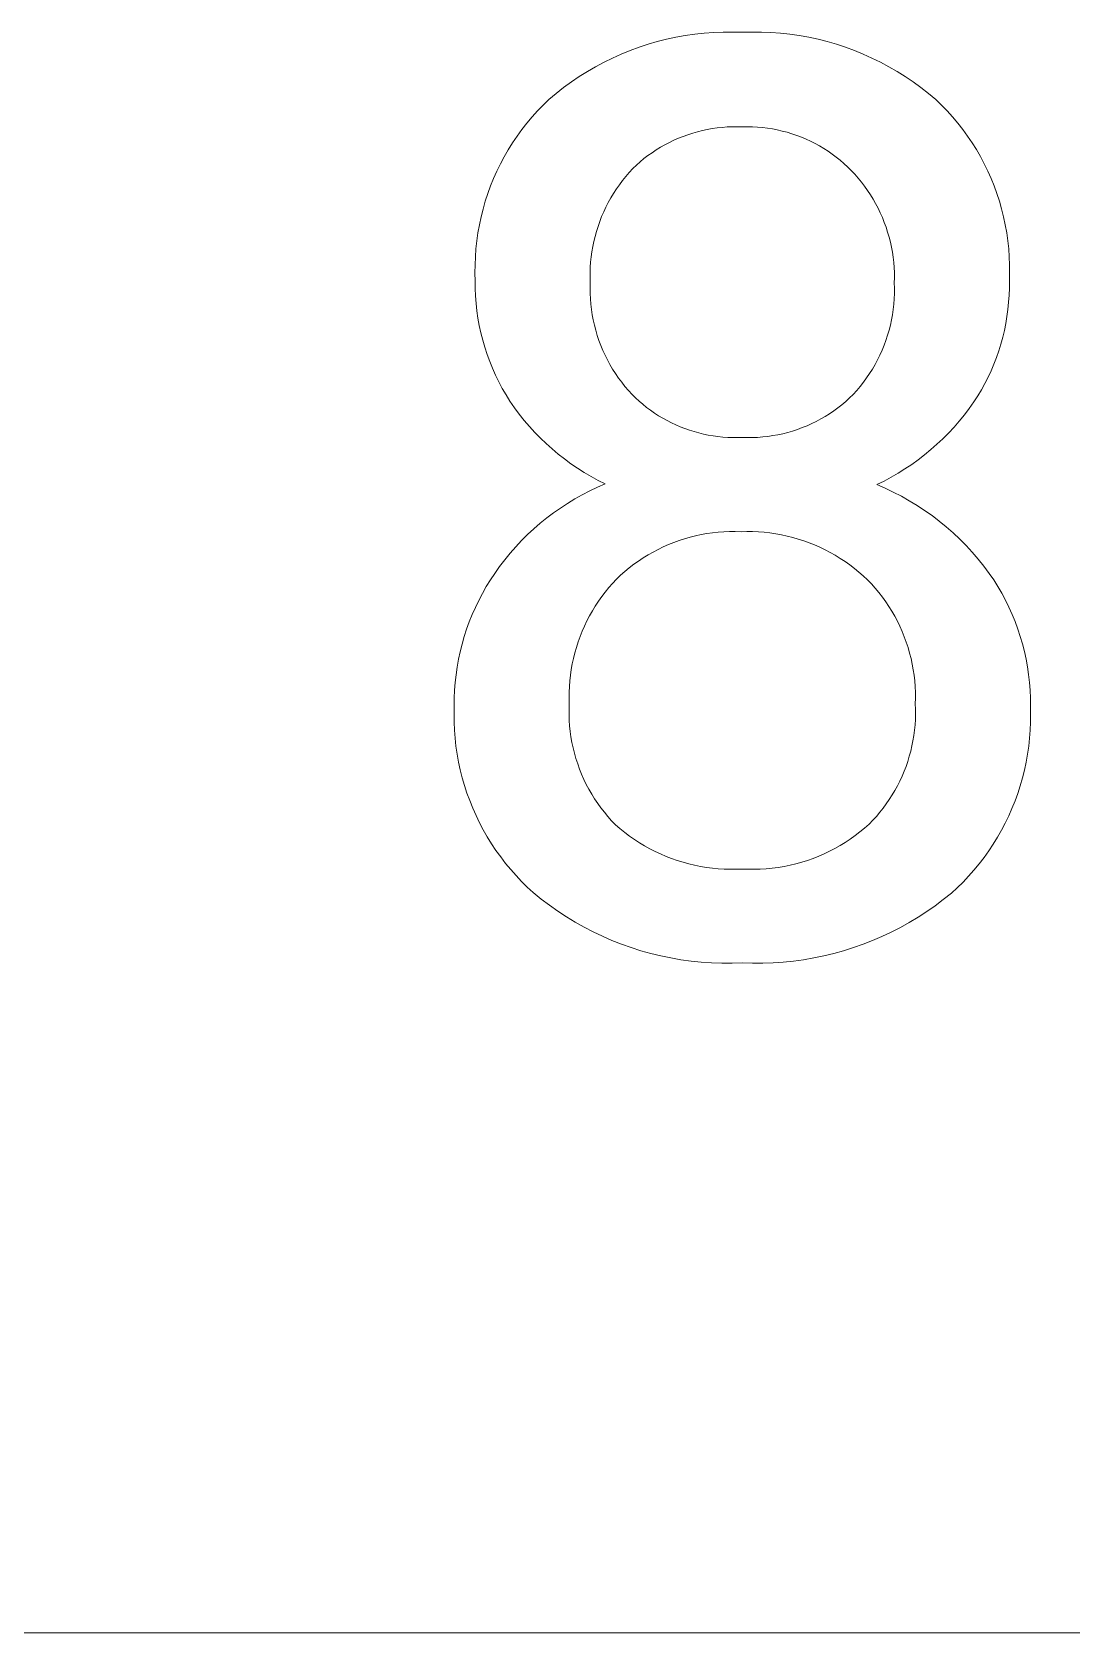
# Model space of a CAD drawing. Header units: millimetres. Extents: x -987 to 2591, y -102 to 2398.
# Drawn here: x 1986.8 to 2025.7, y 98.2 to 158.1 of the extents above; entities that cross this region are included whole.
import ezdxf

# ---------------------------------------------------------------- set-up
doc = ezdxf.new("R2010")
doc.units = ezdxf.units.MM
doc.header["$MEASUREMENT"] = 0
doc.layers.add('Domyślny', color=7, linetype='Continuous', true_color=0x000000)

msp = doc.modelspace()

# ---------------------------------------------------------------- linework, layer by layer
at = {"layer": 'Domyślny', "color": 18, "lineweight": 15, "true_color": 0x000000}
for p, q in [((2009.192, 157.389), (2009.527, 157.512)), ((2009.527, 157.512), (2009.865, 157.623)), ((2009.865, 157.623), (2010.208, 157.723)), ((2010.208, 157.723), (2010.554, 157.81)), ((2010.554, 157.81), (2010.902, 157.886)), ((2010.902, 157.886), (2011.253, 157.949)), ((2011.253, 157.949), (2011.606, 158)), ((2011.606, 158), (2011.96, 158.039)), ((2011.96, 158.039), (2012.316, 158.065)), ((2012.316, 158.065), (2012.672, 158.079)), ((2012.672, 158.079), (2013.029, 158.081)), ((2013.029, 158.081), (2013.385, 158.071)), ((2013.385, 158.071), (2013.742, 158.081)), ((2013.742, 158.081), (2014.098, 158.079)), ((2014.098, 158.079), (2014.454, 158.065)), ((2014.454, 158.065), (2014.81, 158.038)), ((2014.81, 158.038), (2015.164, 157.999)), ((2015.164, 157.999), (2015.517, 157.948)), ((2015.517, 157.948), (2015.868, 157.884)), ((2015.868, 157.884), (2016.216, 157.809)), ((2016.216, 157.809), (2016.562, 157.721)), ((2016.562, 157.721), (2016.904, 157.622)), ((2016.904, 157.622), (2017.243, 157.511)), ((2017.243, 157.511), (2017.578, 157.388)), ((2007.902, 156.784), (2008.216, 156.952)), ((2008.216, 156.952), (2008.536, 157.109)), ((2008.536, 157.109), (2008.862, 157.255)), ((2008.862, 157.255), (2009.192, 157.389)), ((2017.578, 157.388), (2017.908, 157.253)), ((2017.908, 157.253), (2018.234, 157.108)), ((2018.234, 157.108), (2018.554, 156.951)), ((2018.554, 156.951), (2018.868, 156.783)), ((2006.996, 156.216), (2007.291, 156.416)), ((2007.291, 156.416), (2007.593, 156.605)), ((2007.593, 156.605), (2007.902, 156.784)), ((2018.868, 156.783), (2019.177, 156.604)), ((2019.177, 156.604), (2019.479, 156.415)), ((2019.479, 156.415), (2019.774, 156.215)), ((2006.154, 155.557), (2006.427, 155.786)), ((2006.427, 155.786), (2006.707, 156.006)), ((2006.707, 156.006), (2006.996, 156.216)), ((2019.774, 156.215), (2020.063, 156.006)), ((2020.063, 156.006), (2020.344, 155.786)), ((2020.344, 155.786), (2020.617, 155.557)), ((2005.525, 154.903), (2005.727, 155.128)), ((2005.727, 155.128), (2005.937, 155.346)), ((2005.937, 155.346), (2006.154, 155.557)), ((2020.617, 155.557), (2020.834, 155.347)), ((2020.834, 155.347), (2021.044, 155.129)), ((2021.044, 155.129), (2021.247, 154.904)), ((2005.145, 154.433), (2005.331, 154.671)), ((2005.331, 154.671), (2005.525, 154.903)), ((2012.634, 154.514), (2012.448, 154.494)), ((2012.822, 154.529), (2012.634, 154.514)), ((2013.009, 154.536), (2012.822, 154.529)), ((2013.197, 154.537), (2013.009, 154.536)), ((2013.385, 154.532), (2013.197, 154.537)), ((2013.573, 154.536), (2013.385, 154.532)), ((2013.762, 154.532), (2013.573, 154.536)), ((2013.95, 154.523), (2013.762, 154.532)), ((2014.137, 154.506), (2013.95, 154.523)), ((2014.324, 154.484), (2014.137, 154.506)), ((2021.247, 154.904), (2021.441, 154.672)), ((2021.441, 154.672), (2021.627, 154.434)), ((2004.638, 153.68), (2004.799, 153.937)), ((2004.799, 153.937), (2004.968, 154.188)), ((2004.968, 154.188), (2005.145, 154.433)), ((2010.659, 153.949), (2010.492, 153.862)), ((2010.828, 154.031), (2010.659, 153.949)), ((2011, 154.106), (2010.828, 154.031)), ((2011.174, 154.176), (2011, 154.106)), ((2011.351, 154.24), (2011.174, 154.176)), ((2011.53, 154.298), (2011.351, 154.24)), ((2011.711, 154.35), (2011.53, 154.298)), ((2011.893, 154.395), (2011.711, 154.35)), ((2012.077, 154.434), (2011.893, 154.395)), ((2012.262, 154.467), (2012.077, 154.434)), ((2012.448, 154.494), (2012.262, 154.467)), ((2014.51, 154.454), (2014.324, 154.484)), ((2014.695, 154.419), (2014.51, 154.454)), ((2014.878, 154.377), (2014.695, 154.419)), ((2015.06, 154.329), (2014.878, 154.377)), ((2015.241, 154.274), (2015.06, 154.329)), ((2015.419, 154.213), (2015.241, 154.274)), ((2015.595, 154.146), (2015.419, 154.213)), ((2015.768, 154.073), (2015.595, 154.146)), ((2015.939, 153.994), (2015.768, 154.073)), ((2016.107, 153.909), (2015.939, 153.994)), ((2016.272, 153.819), (2016.107, 153.909)), ((2021.627, 154.434), (2021.805, 154.189)), ((2021.805, 154.189), (2021.975, 153.938)), ((2021.975, 153.938), (2022.135, 153.682)), ((2004.345, 153.151), (2004.487, 153.418)), ((2004.487, 153.418), (2004.638, 153.68)), ((2009.71, 153.344), (2009.565, 153.224)), ((2009.859, 153.458), (2009.71, 153.344)), ((2010.012, 153.567), (2009.859, 153.458)), ((2010.169, 153.67), (2010.012, 153.567)), ((2010.329, 153.769), (2010.169, 153.67)), ((2010.492, 153.862), (2010.329, 153.769)), ((2016.434, 153.722), (2016.272, 153.819)), ((2016.592, 153.62), (2016.434, 153.722)), ((2016.747, 153.513), (2016.592, 153.62)), ((2016.898, 153.401), (2016.747, 153.513)), ((2017.045, 153.283), (2016.898, 153.401)), ((2022.135, 153.682), (2022.286, 153.42)), ((2022.286, 153.42), (2022.429, 153.153)), ((2004.089, 152.603), (2004.213, 152.88)), ((2004.213, 152.88), (2004.345, 153.151)), ((2009.155, 152.828), (2009.028, 152.679)), ((2009.287, 152.972), (2009.155, 152.828)), ((2009.424, 153.1), (2009.287, 152.972)), ((2009.565, 153.224), (2009.424, 153.1)), ((2017.187, 153.16), (2017.045, 153.283)), ((2017.326, 153.032), (2017.187, 153.16)), ((2017.46, 152.9), (2017.326, 153.032)), ((2017.591, 152.759), (2017.46, 152.9)), ((2017.718, 152.614), (2017.591, 152.759)), ((2022.429, 153.153), (2022.561, 152.881)), ((2022.561, 152.881), (2022.685, 152.605)), ((2003.872, 152.039), (2003.976, 152.323)), ((2003.976, 152.323), (2004.089, 152.603)), ((2008.677, 152.21), (2008.571, 152.046)), ((2008.789, 152.37), (2008.677, 152.21)), ((2008.906, 152.527), (2008.789, 152.37)), ((2009.028, 152.679), (2008.906, 152.527)), ((2017.84, 152.465), (2017.718, 152.614)), ((2017.957, 152.311), (2017.84, 152.465)), ((2018.069, 152.154), (2017.957, 152.311)), ((2018.175, 151.993), (2018.069, 152.154)), ((2022.685, 152.605), (2022.798, 152.325)), ((2022.798, 152.325), (2022.902, 152.041)), ((2003.694, 151.461), (2003.778, 151.752)), ((2003.778, 151.752), (2003.872, 152.039)), ((2008.287, 151.534), (2008.204, 151.357)), ((2008.376, 151.708), (2008.287, 151.534)), ((2008.471, 151.879), (2008.376, 151.708)), ((2008.571, 152.046), (2008.471, 151.879)), ((2018.276, 151.829), (2018.175, 151.993)), ((2018.371, 151.661), (2018.276, 151.829)), ((2018.461, 151.491), (2018.371, 151.661)), ((2022.902, 152.041), (2022.996, 151.753)), ((2022.996, 151.753), (2023.08, 151.462)), ((2003.557, 150.872), (2003.62, 151.168)), ((2003.62, 151.168), (2003.694, 151.461)), ((2008.056, 150.996), (2007.991, 150.811)), ((2008.127, 151.178), (2008.056, 150.996)), ((2008.204, 151.357), (2008.127, 151.178)), ((2018.544, 151.317), (2018.461, 151.491)), ((2018.622, 151.141), (2018.544, 151.317)), ((2018.694, 150.962), (2018.622, 151.141)), ((2018.76, 150.781), (2018.694, 150.962)), ((2023.08, 151.462), (2023.153, 151.169)), ((2023.153, 151.169), (2023.217, 150.873)), ((2003.46, 150.275), (2003.503, 150.575)), ((2003.503, 150.575), (2003.557, 150.872)), ((2007.88, 150.437), (2007.835, 150.247)), ((2007.933, 150.625), (2007.88, 150.437)), ((2007.991, 150.811), (2007.933, 150.625)), ((2018.82, 150.597), (2018.76, 150.781)), ((2018.873, 150.412), (2018.82, 150.597)), ((2018.92, 150.225), (2018.873, 150.412)), ((2023.217, 150.873), (2023.27, 150.575)), ((2023.27, 150.575), (2023.313, 150.276)), ((2003.405, 149.673), (2003.428, 149.975)), ((2003.428, 149.975), (2003.46, 150.275)), ((2007.762, 149.863), (2007.736, 149.669)), ((2007.795, 150.056), (2007.762, 149.863)), ((2007.835, 150.247), (2007.795, 150.056)), ((2018.961, 150.037), (2018.92, 150.225)), ((2018.996, 149.847), (2018.961, 150.037)), ((2019.024, 149.656), (2018.996, 149.847)), ((2023.313, 150.276), (2023.345, 149.975)), ((2023.345, 149.975), (2023.367, 149.673)), ((2003.392, 149.068), (2003.394, 149.371)), ((2003.394, 149.371), (2003.405, 149.673)), ((2007.703, 149.28), (2007.696, 149.085)), ((2007.716, 149.475), (2007.703, 149.28)), ((2007.736, 149.669), (2007.716, 149.475)), ((2019.046, 149.465), (2019.024, 149.656)), ((2019.061, 149.273), (2019.046, 149.465)), ((2019.07, 149.08), (2019.061, 149.273)), ((2023.367, 149.673), (2023.378, 149.371)), ((2023.378, 149.371), (2023.379, 149.068)), ((2003.401, 148.766), (2003.392, 149.068)), ((2003.403, 148.487), (2003.401, 148.766)), ((2007.696, 149.085), (2007.696, 148.89)), ((2007.696, 148.89), (2007.702, 148.695)), ((2007.702, 148.695), (2007.697, 148.496)), ((2019.068, 148.695), (2019.072, 148.887)), ((2019.073, 148.496), (2019.068, 148.695)), ((2019.072, 148.887), (2019.07, 149.08)), ((2023.379, 149.068), (2023.369, 148.766)), ((2023.369, 148.766), (2023.369, 148.501)), ((2003.414, 148.208), (2003.403, 148.487)), ((2003.434, 147.93), (2003.414, 148.208)), ((2003.464, 147.653), (2003.434, 147.93)), ((2007.697, 148.496), (2007.699, 148.297)), ((2007.699, 148.297), (2007.708, 148.098)), ((2007.708, 148.098), (2007.724, 147.9)), ((2019.049, 147.902), (2019.064, 148.1)), ((2019.064, 148.1), (2019.072, 148.298)), ((2019.072, 148.298), (2019.073, 148.496)), ((2023.342, 147.971), (2023.315, 147.707)), ((2023.359, 148.235), (2023.342, 147.971)), ((2023.369, 148.501), (2023.359, 148.235)), ((2003.504, 147.376), (2003.464, 147.653)), ((2003.554, 147.102), (2003.504, 147.376)), ((2007.724, 147.9), (2007.746, 147.702)), ((2007.746, 147.702), (2007.776, 147.506)), ((2007.776, 147.506), (2007.812, 147.31)), ((2018.962, 147.313), (2018.998, 147.508)), ((2018.998, 147.508), (2019.027, 147.705)), ((2019.027, 147.705), (2019.049, 147.902)), ((2023.279, 147.444), (2023.235, 147.182)), ((2023.315, 147.707), (2023.279, 147.444)), ((2003.612, 146.829), (2003.554, 147.102)), ((2003.68, 146.558), (2003.612, 146.829)), ((2007.812, 147.31), (2007.855, 147.116)), ((2007.855, 147.116), (2007.905, 146.924)), ((2007.905, 146.924), (2007.962, 146.733)), ((2007.962, 146.733), (2008.025, 146.544)), ((2018.753, 146.548), (2018.816, 146.737)), ((2018.816, 146.737), (2018.871, 146.927)), ((2018.871, 146.927), (2018.92, 147.119)), ((2018.92, 147.119), (2018.962, 147.313)), ((2023.182, 146.922), (2023.12, 146.664)), ((2023.235, 147.182), (2023.182, 146.922)), ((2003.758, 146.29), (2003.68, 146.558)), ((2003.845, 146.025), (2003.758, 146.29)), ((2008.025, 146.544), (2008.094, 146.358)), ((2008.094, 146.358), (2008.171, 146.174)), ((2008.171, 146.174), (2008.253, 145.994)), ((2018.528, 145.997), (2018.61, 146.178)), ((2018.61, 146.178), (2018.685, 146.362)), ((2018.685, 146.362), (2018.753, 146.548)), ((2022.971, 146.155), (2022.884, 145.904)), ((2023.05, 146.408), (2022.971, 146.155)), ((2023.12, 146.664), (2023.05, 146.408)), ((2003.941, 145.763), (2003.845, 146.025)), ((2004.045, 145.505), (2003.941, 145.763)), ((2008.253, 145.994), (2008.342, 145.816)), ((2008.342, 145.816), (2008.437, 145.641)), ((2008.437, 145.641), (2008.538, 145.47)), ((2018.248, 145.473), (2018.347, 145.644)), ((2018.347, 145.644), (2018.441, 145.819)), ((2018.441, 145.819), (2018.528, 145.997)), ((2022.788, 145.657), (2022.684, 145.412)), ((2022.884, 145.904), (2022.788, 145.657)), ((2004.159, 145.25), (2004.045, 145.505)), ((2004.282, 144.999), (2004.159, 145.25)), ((2004.413, 144.753), (2004.282, 144.999)), ((2008.538, 145.47), (2008.645, 145.302)), ((2008.645, 145.302), (2008.757, 145.138)), ((2008.757, 145.138), (2008.876, 144.978)), ((2008.876, 144.978), (2009, 144.823)), ((2017.792, 144.824), (2017.914, 144.98)), ((2017.914, 144.98), (2018.031, 145.14)), ((2018.031, 145.14), (2018.142, 145.305)), ((2018.142, 145.305), (2018.248, 145.473)), ((2022.452, 144.935), (2022.325, 144.702)), ((2022.572, 145.172), (2022.452, 144.935)), ((2022.684, 145.412), (2022.572, 145.172)), ((2004.552, 144.511), (2004.413, 144.753)), ((2004.7, 144.275), (2004.552, 144.511)), ((2009, 144.823), (2009.129, 144.671)), ((2009.129, 144.671), (2009.263, 144.525)), ((2009.263, 144.525), (2009.393, 144.397)), ((2009.393, 144.397), (2009.528, 144.274)), ((2017.252, 144.264), (2017.394, 144.392)), ((2017.394, 144.392), (2017.531, 144.525)), ((2017.531, 144.525), (2017.664, 144.672)), ((2017.664, 144.672), (2017.792, 144.824)), ((2022.189, 144.474), (2022.046, 144.251)), ((2022.325, 144.702), (2022.189, 144.474)), ((2004.87, 144.029), (2004.7, 144.275)), ((2005.047, 143.789), (2004.87, 144.029)), ((2005.233, 143.555), (2005.047, 143.789)), ((2009.528, 144.274), (2009.666, 144.156)), ((2009.666, 144.156), (2009.809, 144.042)), ((2009.809, 144.042), (2009.955, 143.933)), ((2009.955, 143.933), (2010.104, 143.829)), ((2010.104, 143.829), (2010.258, 143.73)), ((2010.258, 143.73), (2010.414, 143.636)), ((2016.483, 143.703), (2016.644, 143.804)), ((2016.644, 143.804), (2016.802, 143.911)), ((2016.802, 143.911), (2016.956, 144.024)), ((2016.956, 144.024), (2017.107, 144.142)), ((2017.107, 144.142), (2017.252, 144.264)), ((2021.689, 143.764), (2021.498, 143.53)), ((2021.872, 144.004), (2021.689, 143.764)), ((2022.046, 144.251), (2021.872, 144.004)), ((2005.426, 143.328), (2005.233, 143.555)), ((2005.627, 143.107), (2005.426, 143.328)), ((2010.414, 143.636), (2010.573, 143.548)), ((2010.573, 143.548), (2010.736, 143.465)), ((2010.736, 143.465), (2010.901, 143.387)), ((2010.901, 143.387), (2011.068, 143.315)), ((2011.068, 143.315), (2011.238, 143.249)), ((2011.238, 143.249), (2011.41, 143.189)), ((2011.41, 143.189), (2011.584, 143.134)), ((2011.584, 143.134), (2011.759, 143.085)), ((2015.085, 143.104), (2015.268, 143.157)), ((2015.268, 143.157), (2015.449, 143.217)), ((2015.449, 143.217), (2015.628, 143.283)), ((2015.628, 143.283), (2015.805, 143.355)), ((2015.805, 143.355), (2015.979, 143.433)), ((2015.979, 143.433), (2016.15, 143.517)), ((2016.15, 143.517), (2016.318, 143.607)), ((2016.318, 143.607), (2016.483, 143.703)), ((2021.3, 143.302), (2021.095, 143.081)), ((2021.498, 143.53), (2021.3, 143.302)), ((2005.836, 142.893), (2005.627, 143.107)), ((2006.051, 142.686), (2005.836, 142.893)), ((2006.273, 142.486), (2006.051, 142.686)), ((2011.759, 143.085), (2011.937, 143.042)), ((2011.937, 143.042), (2012.115, 143.005)), ((2012.115, 143.005), (2012.295, 142.974)), ((2012.295, 142.974), (2012.475, 142.949)), ((2012.475, 142.949), (2012.657, 142.93)), ((2012.657, 142.93), (2012.839, 142.918)), ((2012.839, 142.918), (2013.021, 142.911)), ((2013.021, 142.911), (2013.203, 142.911)), ((2013.203, 142.911), (2013.385, 142.916)), ((2013.385, 142.916), (2013.576, 142.911)), ((2013.576, 142.911), (2013.767, 142.912)), ((2013.767, 142.912), (2013.957, 142.92)), ((2013.957, 142.92), (2014.147, 142.934)), ((2014.147, 142.934), (2014.337, 142.955)), ((2014.337, 142.955), (2014.526, 142.983)), ((2014.526, 142.983), (2014.713, 143.017)), ((2014.713, 143.017), (2014.9, 143.057)), ((2014.9, 143.057), (2015.085, 143.104)), ((2020.662, 142.66), (2020.435, 142.46)), ((2020.882, 142.867), (2020.662, 142.66)), ((2021.095, 143.081), (2020.882, 142.867)), ((2006.501, 142.294), (2006.273, 142.486)), ((2006.736, 142.11), (2006.501, 142.294)), ((2006.977, 141.933), (2006.736, 142.11)), ((2007.224, 141.765), (2006.977, 141.933)), ((2019.963, 142.084), (2019.718, 141.908)), ((2020.203, 142.268), (2019.963, 142.084)), ((2020.435, 142.46), (2020.203, 142.268)), ((2007.476, 141.605), (2007.224, 141.765)), ((2007.733, 141.454), (2007.476, 141.605)), ((2007.995, 141.311), (2007.733, 141.454)), ((2018.95, 141.429), (2018.684, 141.287)), ((2019.211, 141.58), (2018.95, 141.429)), ((2019.467, 141.74), (2019.211, 141.58)), ((2019.718, 141.908), (2019.467, 141.74)), ((2007.125, 140.615), (2007.402, 140.77)), ((2007.402, 140.77), (2007.684, 140.915)), ((2007.684, 140.915), (2007.971, 141.051)), ((2007.971, 141.051), (2008.262, 141.177)), ((2008.262, 141.177), (2007.995, 141.311)), ((2018.684, 141.287), (2018.413, 141.153)), ((2018.413, 141.153), (2018.724, 141.019)), ((2018.724, 141.019), (2019.031, 140.873)), ((2019.031, 140.873), (2019.333, 140.717)), ((2006.328, 140.095), (2006.588, 140.277)), ((2006.588, 140.277), (2006.854, 140.451)), ((2006.854, 140.451), (2007.125, 140.615)), ((2019.333, 140.717), (2019.628, 140.551)), ((2019.628, 140.551), (2019.918, 140.375)), ((2019.918, 140.375), (2020.202, 140.188)), ((2020.202, 140.188), (2020.479, 139.992)), ((2005.589, 139.496), (2005.828, 139.704)), ((2005.828, 139.704), (2006.075, 139.904)), ((2006.075, 139.904), (2006.328, 140.095)), ((2020.479, 139.992), (2020.749, 139.786)), ((2020.749, 139.786), (2021.011, 139.571)), ((2021.011, 139.571), (2021.266, 139.347)), ((2004.914, 138.825), (2005.131, 139.056)), ((2005.131, 139.056), (2005.356, 139.28)), ((2005.356, 139.28), (2005.589, 139.496)), ((2010.823, 138.988), (2010.625, 138.909)), ((2011.024, 139.061), (2010.823, 138.988)), ((2011.227, 139.127), (2011.024, 139.061)), ((2011.433, 139.186), (2011.227, 139.127)), ((2011.64, 139.237), (2011.433, 139.186)), ((2011.849, 139.282), (2011.64, 139.237)), ((2012.06, 139.319), (2011.849, 139.282)), ((2012.271, 139.349), (2012.06, 139.319)), ((2012.484, 139.372), (2012.271, 139.349)), ((2012.697, 139.387), (2012.484, 139.372)), ((2012.91, 139.396), (2012.697, 139.387)), ((2013.124, 139.396), (2012.91, 139.396)), ((2013.338, 139.39), (2013.124, 139.396)), ((2013.554, 139.395), (2013.338, 139.39)), ((2013.771, 139.393), (2013.554, 139.395)), ((2013.987, 139.384), (2013.771, 139.393)), ((2014.203, 139.367), (2013.987, 139.384)), ((2014.419, 139.343), (2014.203, 139.367)), ((2014.633, 139.312), (2014.419, 139.343)), ((2014.847, 139.274), (2014.633, 139.312)), ((2015.058, 139.228), (2014.847, 139.274)), ((2015.269, 139.176), (2015.058, 139.228)), ((2015.477, 139.116), (2015.269, 139.176)), ((2015.683, 139.049), (2015.477, 139.116)), ((2015.887, 138.976), (2015.683, 139.049)), ((2016.088, 138.895), (2015.887, 138.976)), ((2021.266, 139.347), (2021.513, 139.114)), ((2021.513, 139.114), (2021.752, 138.873)), ((2004.312, 138.088), (2004.504, 138.34)), ((2004.504, 138.34), (2004.705, 138.586)), ((2004.705, 138.586), (2004.914, 138.825)), ((2009.68, 138.412), (2009.502, 138.294)), ((2009.862, 138.524), (2009.68, 138.412)), ((2010.048, 138.63), (2009.862, 138.524)), ((2010.237, 138.73), (2010.048, 138.63)), ((2010.429, 138.823), (2010.237, 138.73)), ((2010.625, 138.909), (2010.429, 138.823)), ((2016.287, 138.808), (2016.088, 138.895)), ((2016.482, 138.714), (2016.287, 138.808)), ((2016.674, 138.614), (2016.482, 138.714)), ((2016.863, 138.507), (2016.674, 138.614)), ((2017.047, 138.394), (2016.863, 138.507)), ((2017.228, 138.275), (2017.047, 138.394)), ((2021.752, 138.873), (2021.982, 138.623)), ((2021.982, 138.623), (2022.203, 138.366)), ((2022.203, 138.366), (2022.415, 138.101)), ((2003.967, 137.585), (2004.128, 137.829)), ((2004.128, 137.829), (2004.312, 138.088)), ((2008.834, 137.762), (2008.679, 137.615)), ((2008.994, 137.903), (2008.834, 137.762)), ((2009.159, 138.039), (2008.994, 137.903)), ((2009.329, 138.17), (2009.159, 138.039)), ((2009.502, 138.294), (2009.329, 138.17)), ((2017.405, 138.15), (2017.228, 138.275)), ((2017.578, 138.018), (2017.405, 138.15)), ((2017.746, 137.881), (2017.578, 138.018)), ((2017.909, 137.739), (2017.746, 137.881)), ((2018.067, 137.591), (2017.909, 137.739)), ((2022.415, 138.101), (2022.618, 137.829)), ((2022.618, 137.829), (2022.783, 137.587)), ((2003.669, 137.082), (2003.814, 137.336)), ((2003.814, 137.336), (2003.967, 137.585)), ((2008.394, 137.298), (2008.259, 137.132)), ((2008.534, 137.459), (2008.394, 137.298)), ((2008.679, 137.615), (2008.534, 137.459)), ((2018.214, 137.437), (2018.067, 137.591)), ((2018.355, 137.278), (2018.214, 137.437)), ((2018.491, 137.114), (2018.355, 137.278)), ((2022.783, 137.587), (2022.939, 137.339)), ((2022.939, 137.339), (2023.087, 137.086)), ((2003.288, 136.292), (2003.406, 136.56)), ((2003.406, 136.56), (2003.533, 136.823)), ((2003.533, 136.823), (2003.669, 137.082)), ((2007.89, 136.61), (2007.779, 136.428)), ((2008.007, 136.788), (2007.89, 136.61)), ((2008.13, 136.962), (2008.007, 136.788)), ((2008.259, 137.132), (2008.13, 136.962)), ((2018.621, 136.945), (2018.491, 137.114)), ((2018.746, 136.773), (2018.621, 136.945)), ((2018.864, 136.596), (2018.746, 136.773)), ((2018.976, 136.415), (2018.864, 136.596)), ((2023.087, 137.086), (2023.225, 136.828)), ((2023.225, 136.828), (2023.355, 136.565)), ((2023.355, 136.565), (2023.475, 136.297)), ((2003.08, 135.746), (2003.179, 136.021)), ((2003.179, 136.021), (2003.288, 136.292)), ((2007.576, 136.053), (2007.483, 135.86)), ((2007.674, 136.242), (2007.576, 136.053)), ((2007.779, 136.428), (2007.674, 136.242)), ((2019.082, 136.23), (2018.976, 136.415)), ((2019.182, 136.042), (2019.082, 136.23)), ((2019.275, 135.851), (2019.182, 136.042)), ((2023.475, 136.297), (2023.586, 136.026)), ((2023.586, 136.026), (2023.687, 135.751)), ((2002.909, 135.187), (2002.99, 135.468)), ((2002.99, 135.468), (2003.08, 135.746)), ((2007.319, 135.467), (2007.247, 135.266)), ((2007.398, 135.665), (2007.319, 135.467)), ((2007.483, 135.86), (2007.398, 135.665)), ((2019.362, 135.656), (2019.275, 135.851)), ((2019.442, 135.459), (2019.362, 135.656)), ((2019.515, 135.259), (2019.442, 135.459)), ((2023.687, 135.751), (2023.779, 135.473)), ((2023.779, 135.473), (2023.861, 135.191)), ((2002.777, 134.617), (2002.838, 134.903)), ((2002.838, 134.903), (2002.909, 135.187)), ((2007.123, 134.858), (2007.072, 134.651)), ((2007.182, 135.063), (2007.123, 134.858)), ((2007.247, 135.266), (2007.182, 135.063)), ((2019.581, 135.057), (2019.515, 135.259)), ((2019.641, 134.853), (2019.581, 135.057)), ((2019.693, 134.646), (2019.641, 134.853)), ((2023.861, 135.191), (2023.933, 134.907)), ((2023.933, 134.907), (2023.995, 134.621)), ((2002.683, 134.04), (2002.725, 134.329)), ((2002.725, 134.329), (2002.777, 134.617)), ((2006.99, 134.232), (2006.96, 134.021)), ((2007.027, 134.442), (2006.99, 134.232)), ((2007.072, 134.651), (2007.027, 134.442)), ((2019.738, 134.438), (2019.693, 134.646)), ((2019.777, 134.229), (2019.738, 134.438)), ((2019.808, 134.018), (2019.777, 134.229)), ((2023.995, 134.621), (2024.047, 134.333)), ((2024.047, 134.333), (2024.089, 134.043)), ((2002.629, 133.458), (2002.651, 133.749)), ((2002.651, 133.749), (2002.683, 134.04)), ((2006.921, 133.596), (2006.912, 133.383)), ((2006.937, 133.809), (2006.921, 133.596)), ((2006.96, 134.021), (2006.937, 133.809)), ((2019.831, 133.807), (2019.808, 134.018)), ((2019.848, 133.595), (2019.831, 133.807)), ((2019.857, 133.382), (2019.848, 133.595)), ((2024.089, 134.043), (2024.121, 133.751)), ((2024.121, 133.751), (2024.143, 133.459)), ((2002.615, 132.873), (2002.617, 133.166)), ((2002.617, 133.166), (2002.629, 133.458)), ((2006.916, 132.957), (2006.909, 132.749)), ((2006.912, 133.383), (2006.91, 133.17)), ((2006.91, 133.17), (2006.916, 132.957)), ((2019.854, 132.957), (2019.859, 133.169)), ((2019.862, 132.758), (2019.854, 132.957)), ((2019.859, 133.169), (2019.857, 133.382)), ((2024.143, 133.459), (2024.154, 133.166)), ((2024.154, 133.166), (2024.155, 132.873)), ((2002.608, 132.572), (2002.615, 132.873)), ((2002.61, 132.271), (2002.608, 132.572)), ((2006.909, 132.749), (2006.909, 132.541)), ((2006.909, 132.541), (2006.916, 132.333)), ((2019.844, 132.162), (2019.857, 132.361)), ((2019.857, 132.361), (2019.863, 132.559)), ((2019.863, 132.559), (2019.862, 132.758)), ((2024.155, 132.873), (2024.164, 132.571)), ((2024.164, 132.571), (2024.162, 132.269)), ((2002.623, 131.97), (2002.61, 132.271)), ((2002.647, 131.669), (2002.623, 131.97)), ((2006.916, 132.333), (2006.93, 132.126)), ((2006.93, 132.126), (2006.952, 131.919)), ((2006.952, 131.919), (2006.981, 131.713)), ((2019.766, 131.571), (2019.799, 131.767)), ((2019.799, 131.767), (2019.825, 131.964)), ((2019.825, 131.964), (2019.844, 132.162)), ((2024.149, 131.967), (2024.127, 131.665)), ((2024.162, 132.269), (2024.149, 131.967)), ((2002.68, 131.37), (2002.647, 131.669)), ((2002.724, 131.072), (2002.68, 131.37)), ((2006.981, 131.713), (2007.017, 131.509)), ((2007.017, 131.509), (2007.06, 131.305)), ((2007.06, 131.305), (2007.11, 131.103)), ((2019.629, 130.991), (2019.682, 131.183)), ((2019.682, 131.183), (2019.727, 131.376)), ((2019.727, 131.376), (2019.766, 131.571)), ((2024.094, 131.365), (2024.051, 131.066)), ((2024.127, 131.665), (2024.094, 131.365)), ((2002.777, 130.775), (2002.724, 131.072)), ((2002.841, 130.481), (2002.777, 130.775)), ((2007.11, 131.103), (2007.167, 130.904)), ((2007.167, 130.904), (2007.231, 130.706)), ((2007.231, 130.706), (2007.301, 130.51)), ((2019.435, 130.428), (2019.506, 130.614)), ((2019.506, 130.614), (2019.571, 130.801)), ((2019.571, 130.801), (2019.629, 130.991)), ((2023.998, 130.768), (2023.934, 130.473)), ((2024.051, 131.066), (2023.998, 130.768)), ((2002.915, 130.189), (2002.841, 130.481)), ((2002.999, 129.899), (2002.915, 130.189)), ((2007.301, 130.51), (2007.379, 130.317)), ((2007.379, 130.317), (2007.463, 130.127)), ((2007.463, 130.127), (2007.554, 129.94)), ((2019.184, 129.887), (2019.274, 130.065)), ((2019.274, 130.065), (2019.357, 130.245)), ((2019.357, 130.245), (2019.435, 130.428)), ((2023.861, 130.18), (2023.777, 129.889)), ((2023.934, 130.473), (2023.861, 130.18)), ((2003.092, 129.613), (2002.999, 129.899)), ((2003.195, 129.33), (2003.092, 129.613)), ((2007.554, 129.94), (2007.651, 129.757)), ((2007.651, 129.757), (2007.754, 129.576)), ((2007.754, 129.576), (2007.864, 129.4)), ((2007.864, 129.4), (2007.979, 129.227)), ((2018.768, 129.21), (2018.881, 129.374)), ((2018.881, 129.374), (2018.988, 129.542)), ((2018.988, 129.542), (2019.089, 129.713)), ((2019.089, 129.713), (2019.184, 129.887)), ((2023.684, 129.602), (2023.581, 129.318)), ((2023.777, 129.889), (2023.684, 129.602)), ((2003.308, 129.05), (2003.195, 129.33)), ((2003.43, 128.775), (2003.308, 129.05)), ((2003.561, 128.504), (2003.43, 128.775)), ((2007.979, 129.227), (2008.101, 129.058)), ((2008.101, 129.058), (2008.228, 128.894)), ((2008.228, 128.894), (2008.361, 128.734)), ((2018.399, 128.743), (2018.527, 128.895)), ((2018.527, 128.895), (2018.65, 129.051)), ((2018.65, 129.051), (2018.768, 129.21)), ((2023.346, 128.761), (2023.215, 128.489)), ((2023.468, 129.037), (2023.346, 128.761)), ((2023.581, 129.318), (2023.468, 129.037)), ((2003.702, 128.237), (2003.561, 128.504)), ((2003.851, 127.976), (2003.702, 128.237)), ((2008.361, 128.734), (2008.5, 128.579)), ((2008.5, 128.579), (2008.644, 128.429)), ((2008.644, 128.429), (2008.813, 128.283)), ((2008.813, 128.283), (2008.988, 128.142)), ((2017.607, 128.025), (2017.785, 128.162)), ((2017.785, 128.162), (2017.958, 128.304)), ((2017.958, 128.304), (2018.127, 128.453)), ((2018.127, 128.453), (2018.265, 128.596)), ((2018.265, 128.596), (2018.399, 128.743)), ((2023.074, 128.221), (2022.924, 127.959)), ((2023.215, 128.489), (2023.074, 128.221)), ((2004.01, 127.719), (2003.851, 127.976)), ((2004.177, 127.469), (2004.01, 127.719)), ((2008.988, 128.142), (2009.167, 128.008)), ((2009.167, 128.008), (2009.35, 127.879)), ((2009.35, 127.879), (2009.538, 127.757)), ((2009.538, 127.757), (2009.73, 127.642)), ((2009.73, 127.642), (2009.926, 127.533)), ((2016.849, 127.543), (2017.045, 127.654)), ((2017.045, 127.654), (2017.236, 127.771)), ((2017.236, 127.771), (2017.424, 127.895)), ((2017.424, 127.895), (2017.607, 128.025)), ((2022.765, 127.701), (2022.598, 127.45)), ((2022.924, 127.959), (2022.765, 127.701)), ((2004.352, 127.224), (2004.177, 127.469)), ((2004.536, 126.985), (2004.352, 127.224)), ((2004.728, 126.752), (2004.536, 126.985)), ((2009.926, 127.533), (2010.126, 127.431)), ((2010.126, 127.431), (2010.329, 127.335)), ((2010.329, 127.335), (2010.535, 127.247)), ((2010.535, 127.247), (2010.744, 127.166)), ((2010.744, 127.166), (2010.955, 127.092)), ((2010.955, 127.092), (2011.169, 127.026)), ((2011.169, 127.026), (2011.385, 126.966)), ((2011.385, 126.966), (2011.603, 126.915)), ((2015.171, 126.916), (2015.389, 126.968)), ((2015.389, 126.968), (2015.606, 127.028)), ((2015.606, 127.028), (2015.82, 127.096)), ((2015.82, 127.096), (2016.032, 127.171)), ((2016.032, 127.171), (2016.241, 127.253)), ((2016.241, 127.253), (2016.447, 127.343)), ((2016.447, 127.343), (2016.65, 127.439)), ((2016.65, 127.439), (2016.849, 127.543)), ((2022.238, 126.964), (2022.046, 126.731)), ((2022.422, 127.204), (2022.238, 126.964)), ((2022.598, 127.45), (2022.422, 127.204)), ((2004.927, 126.527), (2004.728, 126.752)), ((2005.134, 126.308), (2004.927, 126.527)), ((2011.603, 126.915), (2011.823, 126.87)), ((2011.823, 126.87), (2012.044, 126.834)), ((2012.044, 126.834), (2012.266, 126.804)), ((2012.266, 126.804), (2012.489, 126.783)), ((2012.489, 126.783), (2012.713, 126.769)), ((2012.713, 126.769), (2012.937, 126.763)), ((2012.937, 126.763), (2013.161, 126.764)), ((2013.161, 126.764), (2013.385, 126.773)), ((2013.385, 126.773), (2013.61, 126.764)), ((2013.61, 126.764), (2013.834, 126.762)), ((2013.834, 126.762), (2014.059, 126.768)), ((2014.059, 126.768), (2014.283, 126.782)), ((2014.283, 126.782), (2014.507, 126.804)), ((2014.507, 126.804), (2014.729, 126.833)), ((2014.729, 126.833), (2014.951, 126.871)), ((2014.951, 126.871), (2015.171, 126.916)), ((2021.846, 126.505), (2021.638, 126.285)), ((2022.046, 126.731), (2021.846, 126.505)), ((2005.348, 126.096), (2005.134, 126.308)), ((2005.57, 125.892), (2005.348, 126.096)), ((2005.868, 125.65), (2005.57, 125.892)), ((2021.201, 125.868), (2020.901, 125.628)), ((2021.423, 126.073), (2021.201, 125.868)), ((2021.638, 126.285), (2021.423, 126.073)), ((2006.174, 125.418), (2005.868, 125.65)), ((2006.487, 125.197), (2006.174, 125.418)), ((2006.808, 124.987), (2006.487, 125.197)), ((2020.28, 125.18), (2019.958, 124.972)), ((2020.594, 125.399), (2020.28, 125.18)), ((2020.901, 125.628), (2020.594, 125.399)), ((2007.136, 124.787), (2006.808, 124.987)), ((2007.471, 124.599), (2007.136, 124.787)), ((2007.811, 124.423), (2007.471, 124.599)), ((2019.295, 124.589), (2018.954, 124.415)), ((2019.63, 124.775), (2019.295, 124.589)), ((2019.958, 124.972), (2019.63, 124.775)), ((2008.158, 124.258), (2007.811, 124.423)), ((2008.51, 124.105), (2008.158, 124.258)), ((2008.867, 123.964), (2008.51, 124.105)), ((2009.228, 123.835), (2008.867, 123.964)), ((2017.898, 123.961), (2017.537, 123.833)), ((2018.255, 124.1), (2017.898, 123.961)), ((2018.607, 124.251), (2018.255, 124.1)), ((2018.954, 124.415), (2018.607, 124.251)), ((2009.594, 123.719), (2009.228, 123.835)), ((2009.963, 123.615), (2009.594, 123.719)), ((2010.336, 123.524), (2009.963, 123.615)), ((2010.712, 123.446), (2010.336, 123.524)), ((2011.09, 123.38), (2010.712, 123.446)), ((2011.47, 123.327), (2011.09, 123.38)), ((2015.677, 123.382), (2015.297, 123.329)), ((2016.055, 123.447), (2015.677, 123.382)), ((2016.43, 123.525), (2016.055, 123.447)), ((2016.802, 123.615), (2016.43, 123.525)), ((2017.171, 123.718), (2016.802, 123.615)), ((2017.537, 123.833), (2017.171, 123.718)), ((2011.852, 123.288), (2011.47, 123.327)), ((2012.234, 123.261), (2011.852, 123.288)), ((2012.618, 123.247), (2012.234, 123.261)), ((2013.002, 123.246), (2012.618, 123.247)), ((2013.385, 123.259), (2013.002, 123.246)), ((2013.768, 123.247), (2013.385, 123.259)), ((2014.151, 123.248), (2013.768, 123.247)), ((2014.534, 123.262), (2014.151, 123.248)), ((2014.916, 123.289), (2014.534, 123.262)), ((2015.297, 123.329), (2014.916, 123.289)), ((1238.645, 98.197), (2590.685, 98.197))]:
    msp.add_line(p, q, dxfattribs=at)

doc.saveas('drawing.dxf')
